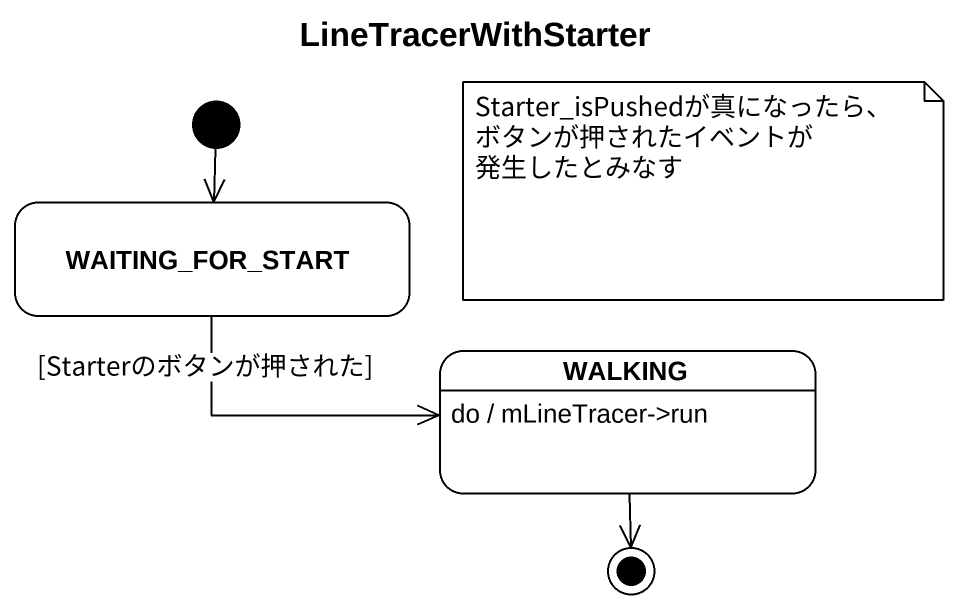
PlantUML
@startuml
title LineTracerWithStarter
hide empty description
state WAITING_FOR_START #FFFFFF
state WALKING #FFFFFF
WALKING : do / mLineTracer->run
[*] --> WAITING_FOR_START
WAITING_FOR_START -right-> WALKING : [Starterのボタンが押された]
WALKING --> [*]
note as N1
  Starter_isPushedが真になったら、
  ボタンが押されたイベントが
  発生したとみなす
end note
@enduml
